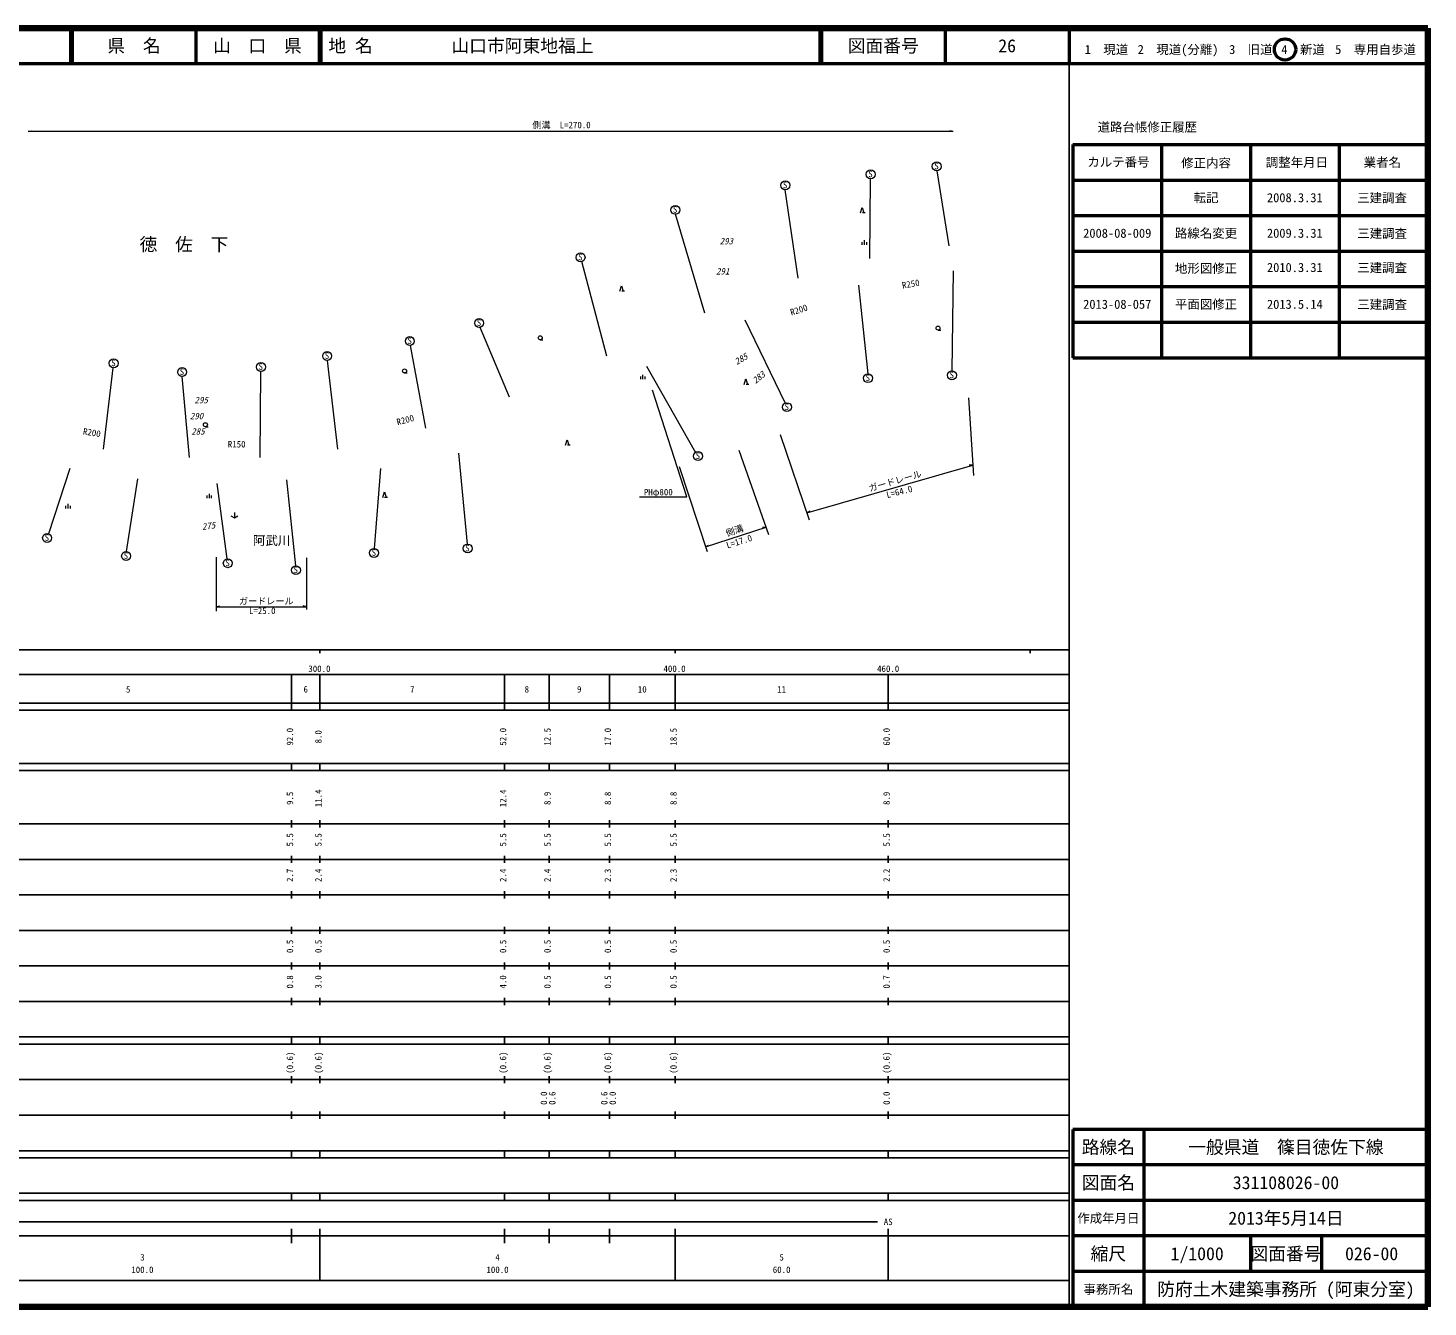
# Model space of a CAD drawing. Units: millimetres on the paper, with parts at other scales. Extents: x 40 to 680, y 20 to 380.
# Drawn here: x 285.8 to 680, y 20 to 380 of the extents above; entities that cross this region are included whole.
import ezdxf
from ezdxf.enums import TextEntityAlignment as Align

# ---------------------------------------------------------------- set-up
doc = ezdxf.new("R2010")
doc.units = ezdxf.units.MM
for name, color, linetype, lineweight in [('M-BGD', 7, 'Continuous', 13), ('M-STR-HTXT', 7, 'Continuous', 13), ('M-TTL', 2, 'Continuous', 140), ('M-TTL-BAND', 7, 'Continuous', 25), ('M-TTL-FRAM', 2, 'Continuous', 50), ('M-TTL-LINE', 7, 'Continuous', 50)]:
    doc.layers.add(name, color=color, linetype=linetype, lineweight=lineweight)
doc.layers.add('M-BMK-HTXT', color=7, linetype='Continuous')
doc.layers.add('M-TTL-TXT', color=7, linetype='Continuous')
doc.styles.add('ＭＳ ゴシック', font='')
doc.styles.get('ＭＳ ゴシック').set_extended_font_data('MS Gothic')

msp = doc.modelspace()

# ---------------------------------------------------------------- linework, layer by layer
at = {"layer": 'M-BGD'}
for p, q in [((545.143, 318.651), (541.762, 339.804)), ((522.833, 315.099), (523.023, 337.559)), ((502.614, 309.559), (498.985, 334.474)), ((476.399, 299.766), (468.07, 327.564)), ((520.186, 327.965), (520.647, 329.501)), ((520.647, 329.501), (521.108, 327.965)), ((521.492, 327.965), (520.724, 327.965)), ((520.698, 318.989), (520.698, 319.739)), ((521.323, 318.989), (521.323, 320.239)), ((521.948, 318.989), (521.948, 319.739)), ((448.735, 287.591), (441.716, 314.241)), ((546.3, 311.685), (545.948, 283.489)), ((519.629, 307.645), (522.31, 282.681)), ((452.464, 305.938), (452.925, 307.474)), ((452.925, 307.474), (453.386, 305.938)), ((453.77, 305.938), (453.002, 305.938)), ((421.39, 276.051), (413.112, 295.744)), ((487.643, 297.896), (499.009, 274.442)), ((430.021, 292.234), (430.771, 292.234)), ((542.038, 294.959), (542.788, 294.959)), ((397.844, 267.331), (393.522, 290.65)), ((307.075, 261.443), (309.749, 284.391)), ((373.011, 261.446), (370.157, 286.444)), ((459.931, 284.833), (473.757, 260.546)), ((331.251, 259.076), (329.212, 281.9)), ((351.198, 259.142), (351.337, 283.345)), ((391.818, 282.897), (392.568, 282.897)), ((458.308, 281.164), (458.308, 281.914)), ((458.933, 281.164), (458.933, 282.414)), ((459.558, 281.164), (459.558, 281.914)), ((487.488, 279.67), (487.949, 281.206)), ((487.949, 281.206), (488.41, 279.67)), ((488.794, 279.67), (488.026, 279.67)), ((335.725, 267.786), (336.475, 267.786)), ((407.011, 260.352), (409.429, 234.749)), ((437.141, 262.568), (437.602, 264.104)), ((437.602, 264.104), (438.063, 262.568)), ((438.447, 262.568), (437.679, 262.568)), ((297.573, 255.988), (291.556, 237.647)), ((316.633, 253.106), (313.426, 232.628)), ((358.615, 252.86), (361.075, 228.631)), ((385.007, 255.984), (383.29, 233.503)), ((336.226, 247.645), (336.226, 248.395)), ((336.851, 247.645), (336.851, 248.895)), ((337.476, 247.645), (337.476, 248.395)), ((338.954, 251.769), (341.81, 230.578)), ((385.677, 247.884), (386.138, 249.42)), ((386.138, 249.42), (386.599, 247.884)), ((296.482, 244.772), (296.482, 245.522)), ((297.107, 244.772), (297.107, 246.022)), ((297.732, 244.772), (297.732, 245.522)), ((386.983, 247.884), (386.215, 247.884)), ((342.893, 242.654), (343.893, 242.154)), ((343.893, 243.654), (343.893, 242.154)), ((343.893, 242.154), (344.893, 242.654))]:
    msp.add_line(p, q, dxfattribs=at)
for centre, radius in [((523.068, 338.808), 1.25), ((541.674, 341.051), 1.25), ((499.03, 335.723), 1.25), ((468.05, 328.814), 1.25), ((441.38, 315.444), 1.25), ((412.831, 296.962), 1.25), ((542.038, 295.521), 0.562), ((393.311, 291.882), 1.25), ((430.02, 292.797), 0.562), ((370.014, 287.686), 1.25), ((309.905, 285.631), 1.25), ((329.186, 283.15), 1.25), ((351.387, 284.594), 1.25), ((391.818, 283.459), 0.562), ((522.31, 281.431), 1.25), ((545.948, 282.239), 1.25), ((499.488, 273.287), 1.25), ((335.725, 268.349), 0.562), ((474.461, 259.513), 1.25), ((291.163, 236.46), 1.25), ((313.411, 231.383), 1.25), ((383.229, 232.254), 1.25), ((409.574, 233.508), 1.25), ((342.037, 229.349), 1.25), ((361.228, 227.391), 1.25)]:
    msp.add_circle(centre, radius, dxfattribs=at)
at = {"layer": 'M-STR-HTXT'}
for p, q in [((285.81, 350.852), (286.81, 351.102)), ((546.335, 350.852), (285.81, 350.852)), ((546.335, 350.852), (545.335, 351.102)), ((550.59, 275.93), (552.031, 254.043)), ((497.616, 265.59), (505.795, 241.551)), ((485.916, 261.197), (494.332, 237.419)), ((469.152, 256.548), (477.004, 232.621)), ((505.115, 243.55), (551.839, 256.959)), ((551.839, 256.959), (550.809, 256.924)), ((505.115, 243.55), (506.007, 244.066)), ((476.575, 233.927), (493.594, 239.504)), ((493.594, 239.504), (492.566, 239.43)), ((476.575, 233.927), (477.447, 234.476)), ((338.814, 231.045), (338.814, 215.849)), ((364.301, 216.296), (364.301, 230.899)), ((338.814, 217.115), (339.814, 217.365)), ((338.814, 217.115), (364.251, 217.115)), ((364.251, 217.115), (363.251, 217.365))]:
    msp.add_line(p, q, dxfattribs=at)
msp.add_lwpolyline([(458.012, 248.017), (471.263, 248.028), (461.663, 278.087)], dxfattribs=at)
at = {"layer": 'M-TTL'}
for p, q in [((680, 380), (40, 380)), ((680, 20), (680, 380)), ((40, 20), (680, 20))]:
    msp.add_line(p, q, dxfattribs=at)
at = {"layer": 'M-TTL-BAND'}
for p, q in [((579, 20), (579, 370)), ((40, 205), (579, 205)), ((368, 205), (368, 204)), ((468, 205), (468, 204)), ((568, 205), (568, 204)), ((68, 198), (579, 198)), ((360, 188), (360, 198)), ((368, 188), (368, 198)), ((420, 188), (420, 198)), ((432.5, 188), (432.5, 198)), ((449.5, 188), (449.5, 198)), ((468, 188), (468, 198)), ((528, 188), (528, 198)), ((40, 190), (579, 190)), ((40, 188), (579, 188)), ((40, 173), (579, 173)), ((40, 171), (579, 171)), ((360, 171), (360, 173)), ((368, 171), (368, 173)), ((420, 171), (420, 173)), ((432.5, 171), (432.5, 173)), ((449.5, 171), (449.5, 173)), ((468, 171), (468, 173)), ((528, 171), (528, 173)), ((40, 156), (579, 156)), ((360, 155), (360, 157)), ((368, 155), (368, 157)), ((420, 155), (420, 157)), ((432.5, 155), (432.5, 157)), ((449.5, 155), (449.5, 157)), ((468, 155), (468, 157)), ((528, 155), (528, 157)), ((46, 146), (579, 146)), ((360, 145), (360, 147)), ((368, 145), (368, 147)), ((420, 145), (420, 147)), ((432.5, 145), (432.5, 147)), ((449.5, 145), (449.5, 147)), ((468, 145), (468, 147)), ((528, 145), (528, 147)), ((52, 136), (579, 136)), ((360, 135), (360, 137)), ((368, 135), (368, 137)), ((420, 135), (420, 137)), ((432.5, 135), (432.5, 137)), ((449.5, 135), (449.5, 137)), ((468, 135), (468, 137)), ((528, 135), (528, 137)), ((360, 125), (360, 127)), ((368, 125), (368, 127)), ((420, 125), (420, 127)), ((432.5, 125), (432.5, 127)), ((449.5, 125), (449.5, 127)), ((468, 125), (468, 127)), ((528, 125), (528, 127)), ((46, 126), (579, 126)), ((52, 116), (579, 116)), ((360, 115), (360, 117)), ((368, 115), (368, 117)), ((420, 115), (420, 117)), ((432.5, 115), (432.5, 117)), ((449.5, 115), (449.5, 117)), ((468, 115), (468, 117)), ((528, 115), (528, 117)), ((360, 105), (360, 107)), ((368, 105), (368, 107)), ((420, 105), (420, 107)), ((432.5, 105), (432.5, 107)), ((449.5, 105), (449.5, 107)), ((468, 105), (468, 107)), ((528, 105), (528, 107)), ((46, 106), (579, 106)), ((40, 96), (579, 96)), ((360, 94), (360, 96)), ((368, 94), (368, 96)), ((420, 94), (420, 96)), ((432.5, 94), (432.5, 96)), ((449.5, 94), (449.5, 96)), ((468, 94), (468, 96)), ((528, 94), (528, 96)), ((40, 94), (579, 94)), ((49, 84), (579, 84)), ((360, 83), (360, 85)), ((368, 83), (368, 85)), ((420, 83), (420, 85)), ((432.5, 83), (432.5, 85)), ((449.5, 83), (449.5, 85)), ((468, 83), (468, 85)), ((528, 83), (528, 85)), ((360, 73), (360, 75)), ((368, 73), (368, 75)), ((420, 73), (420, 75)), ((432.5, 73), (432.5, 75)), ((449.5, 73), (449.5, 75)), ((468, 73), (468, 75)), ((528, 73), (528, 75)), ((40, 74), (579, 74)), ((40, 64), (579, 64)), ((360, 62), (360, 64)), ((368, 62), (368, 64)), ((420, 62), (420, 64)), ((432.5, 62), (432.5, 64)), ((449.5, 62), (449.5, 64)), ((468, 62), (468, 64)), ((528, 62), (528, 64)), ((40, 62), (579, 62)), ((40, 52), (579, 52)), ((360, 50), (360, 52)), ((368, 50), (368, 52)), ((420, 50), (420, 52)), ((432.5, 50), (432.5, 52)), ((449.5, 50), (449.5, 52)), ((468, 50), (468, 52)), ((528, 50), (528, 52)), ((40, 50), (579, 50)), ((71, 44), (525, 44)), ((40, 40), (579, 40)), ((360, 38), (360, 42)), ((368, 27.5), (368, 42)), ((420, 38), (420, 42)), ((432.5, 38), (432.5, 42)), ((449.5, 38), (449.5, 42)), ((468, 27.5), (468, 42)), ((528, 27.5), (528, 42)), ((68, 27.5), (579, 27.5))]:
    msp.add_line(p, q, dxfattribs=at)
at = {"layer": 'M-TTL-FRAM'}
for p, q in [((580, 347.197), (580, 287.197)), ((580, 347.197), (680, 347.197)), ((580, 287.197), (680, 287.197)), ((680, 70), (580, 70)), ((580, 70), (580, 20))]:
    msp.add_line(p, q, dxfattribs=at)
at = {"layer": 'M-TTL-LINE'}
for p, q in [((297.75, 380), (297.75, 370)), ((298.25, 380), (298.25, 370)), ((333, 380), (333, 370)), ((367.75, 380), (367.75, 370)), ((368.25, 380), (368.25, 370)), ((508.747, 380), (508.747, 370)), ((509.247, 380), (509.247, 370)), ((543.997, 380), (543.997, 370)), ((579, 380), (579, 370)), ((40, 370), (680, 370)), ((605, 347.197), (605, 287.197)), ((630, 347.197), (630, 287.197)), ((655, 347.197), (655, 287.197)), ((580, 337.197), (680, 337.197)), ((580, 327.197), (680, 327.197)), ((580, 317.197), (680, 317.197)), ((580, 307.197), (680, 307.197)), ((580, 297.197), (680, 297.197)), ((600, 70), (600, 20)), ((680, 60), (580, 60)), ((680, 50), (580, 50)), ((680, 40), (580, 40)), ((630, 40), (630, 30)), ((650, 40), (650, 30)), ((680, 30), (580, 30))]:
    msp.add_line(p, q, dxfattribs=at)
msp.add_circle((639.742, 373.958), 3, dxfattribs=at)

# ---------------------------------------------------------------- texts
at = {"layer": 'M-BGD', "style": 'ＭＳ ゴシック'}
for p in [(522.39, 337.435), (540.995, 339.677), (498.351, 334.35), (467.371, 327.44), (440.701, 314.071), (412.152, 295.588), (392.632, 290.508), (369.336, 286.312), (309.226, 284.258), (328.508, 281.776), (350.709, 283.221), (521.631, 280.058), (545.269, 280.866), (498.809, 271.914), (473.782, 258.139), (290.484, 235.086), (382.551, 230.881), (408.896, 232.134), (312.732, 230.009), (341.359, 227.975), (360.549, 226.017)]:
    msp.add_text('S', height=1.833, dxfattribs=at).set_placement(p, align=Align.BOTTOM_LEFT)
at = {"layer": 'M-BGD', "style": 'ＭＳ ゴシック', "oblique": 15}
for s, p in [('293', (482.416, 320.007)), ('291', (481.385, 311.535)), ('295', (334.55, 275.278)), ('290', (333.232, 270.778)), ('285', (333.638, 266.461))]:
    msp.add_text(s, height=1.833, dxfattribs=at).set_placement(p, align=Align.MIDDLE_CENTER)
at = {"layer": 'M-BGD', "style": 'ＭＳ ゴシック'}
for s, rotation, p in [('R250', 9.818, (534.353, 307.96)), ('R200', 17.68, (502.846, 300.666)), ('R200', 15.073, (392.028, 269.689)), ('R200', 350.9, (303.784, 266.132))]:
    msp.add_text(s, height=1.833, rotation=rotation, dxfattribs=at).set_placement(p, align=Align.MIDDLE_CENTER)
at = {"layer": 'M-BGD', "style": 'ＭＳ ゴシック', "oblique": 15}
for s, rotation, p in [('285', 30.182, (486.55, 286.835)), ('283', 39.456, (491.527, 281.66)), ('275', 7.532, (336.627, 239.858))]:
    msp.add_text(s, height=1.833, rotation=rotation, dxfattribs=at).set_placement(p, align=Align.MIDDLE_CENTER)
at = {"layer": 'M-BGD', "style": 'ＭＳ ゴシック'}
for s, height, p in [('R150', 1.833, (344.554, 262.848)), ('阿武川', 2.566, (354.388, 235.757))]:
    msp.add_text(s, height=height, dxfattribs=at).set_placement(p, align=Align.MIDDLE_CENTER)
at = {"layer": 'M-BMK-HTXT', "style": 'ＭＳ ゴシック'}
msp.add_text('徳\u3000佐\u3000下', height=3.666, dxfattribs=at).set_placement((329.705, 319.123), align=Align.MIDDLE_CENTER)
at = {"layer": 'M-STR-HTXT', "style": 'ＭＳ ゴシック'}
for s, p in [('側溝\u3000L=270.0', (427.796, 351.237)), ('ガードレール', (345.18, 217.22)), ('L=25.0', (348.007, 214.503))]:
    msp.add_text(s, height=1.833, dxfattribs=at).set_placement(p, align=Align.BOTTOM_LEFT)
for s, rotation, p in [('ガードレール', 16.014, (522.948, 248.954)), ('L=64.0', 14.311, (527.871, 247.131)), ('側溝', 18.142, (482.755, 236.34)), ('L=17.0', 17.355, (482.893, 232.95))]:
    msp.add_text(s, height=1.833, rotation=rotation, dxfattribs=at).set_placement(p, align=Align.BOTTOM_LEFT)
msp.add_text('PHφ800', height=1.833, dxfattribs=at).set_placement((463.268, 249.37), align=Align.MIDDLE_CENTER)
at = {"layer": 'M-TTL-BAND', "style": 'ＭＳ ゴシック'}
for s, p in [('300.0', (367.844, 198.195)), ('400.0', (467.844, 198.195)), ('460.0', (528, 198.195)), ('5', (314, 192.405)), ('6', (364, 192.405)), ('7', (394, 192.405)), ('8', (426.25, 192.405)), ('9', (441, 192.405)), ('10', (458.75, 192.405)), ('11', (498, 192.405)), ('AS', (528, 42.5)), ('3', (318, 32.523)), ('4', (418, 32.523)), ('5', (498, 32.523)), ('100.0', (318, 29.033)), ('100.0', (418, 29.033)), ('60.0', (498, 29.033))]:
    msp.add_text(s, height=1.833, dxfattribs=at).set_placement(p, align=Align.BOTTOM_CENTER)
for s, p in [('92.0', (361, 180.5)), ('8.0', (369, 180.5)), ('52.0', (421, 180.5)), ('12.5', (433.5, 180.5)), ('17.0', (450.5, 180.5)), ('18.5', (469, 180.5)), ('60.0', (529, 180.5)), ('11.4', (369, 163.174)), ('12.4', (421, 163.174)), ('9.5', (361, 163.174)), ('8.9', (433.5, 163.174)), ('8.8', (450.5, 163.174)), ('8.8', (469, 163.174)), ('8.9', (529, 163.174)), ('5.5', (361, 151.5)), ('5.5', (369, 151.5)), ('5.5', (421, 151.5)), ('5.5', (433.5, 151.5)), ('5.5', (450.5, 151.5)), ('5.5', (469, 151.5)), ('5.5', (529, 151.5)), ('2.7', (361, 141.5)), ('2.4', (369, 141.5)), ('2.4', (421, 141.5)), ('2.4', (433.5, 141.5)), ('2.3', (450.5, 141.5)), ('2.3', (469, 141.5)), ('2.2', (529, 141.5)), ('0.5', (361, 121.5)), ('0.5', (369, 121.5)), ('0.5', (421, 121.5)), ('0.5', (433.5, 121.5)), ('0.5', (450.5, 121.5)), ('0.5', (469, 121.5)), ('0.5', (529, 121.5)), ('0.8', (361, 111.5)), ('3.0', (369, 111.5)), ('4.0', (421, 111.5)), ('0.5', (433.5, 111.5)), ('0.5', (450.5, 111.5)), ('0.5', (469, 111.5)), ('0.7', (529, 111.5)), ('(0.6)', (361, 88.764)), ('(0.6)', (369, 88.764)), ('(0.6)', (421, 88.764)), ('(0.6)', (433.5, 88.764)), ('(0.6)', (450.5, 88.764)), ('(0.6)', (469, 88.764)), ('(0.6)', (529, 88.764)), ('0.0', (432.5, 78.764)), ('0.6', (434.87, 78.764)), ('0.6', (449.5, 78.764)), ('0.0', (451.87, 78.764)), ('0.0', (529, 78.764))]:
    msp.add_text(s, height=1.833, rotation=90, dxfattribs=at).set_placement(p, align=Align.BOTTOM_CENTER)
at = {"layer": 'M-TTL-TXT', "style": 'ＭＳ ゴシック'}
for s, height, p in [('県\u3000名', 3.666, (315.625, 375)), ('山\u3000口\u3000県', 3.666, (350.375, 375)), ('図面番号', 3.666, (526.622, 375)), ('26', 3.666, (561.497, 375)), ('1\u3000現道', 2.566, (589.448, 373.958)), ('2\u3000現道(分離)', 2.566, (609.619, 373.958)), ('3\u3000旧道', 2.566, (630.121, 373.958)), ('4\u3000新道', 2.566, (644.824, 373.958)), ('5\u3000専用自歩道', 2.566, (665.228, 373.958)), ('道路台帳修正履歴', 2.566, (600.968, 352.113)), ('カルテ番号', 2.566, (592.839, 342.277)), ('修正内容', 2.566, (617.509, 342.023)), ('調整年月日', 2.566, (643.089, 342.197)), ('業者名', 2.566, (667.134, 342.197)), ('転記', 2.566, (617.5, 332.245)), ('2008.3.31', 2.566, (642.5, 332.245)), ('三建調査', 2.566, (667.077, 332.189)), ('2008-08-009', 2.566, (592.5, 322.245)), ('路線名変更', 2.566, (617.5, 322.245)), ('2009.3.31', 2.566, (642.5, 322.245)), ('三建調査', 2.566, (667.077, 322.189)), ('地形図修正', 2.566, (617.5, 312.367)), ('2010.3.31', 2.566, (642.5, 312.6)), ('三建調査', 2.566, (667.077, 312.543)), ('平面図修正', 2.566, (617.5, 302.245)), ('三建調査', 2.566, (667.077, 302.189)), ('2013-08-057', 2.566, (592.5, 302.245)), ('2013.5.14', 2.566, (642.5, 302.245)), ('路線名', 3.666, (590, 65)), ('路線名', 3.666, (590, 65)), ('一般県道\u3000篠目徳佐下線', 3.666, (640, 65)), ('図面名', 3.666, (590, 55)), ('図面名', 3.666, (590, 55)), ('331108026-00', 3.666, (640, 55)), ('2013年5月14日', 3.666, (640, 45)), ('作成年月日', 2.566, (590, 45)), ('作成年月日', 2.566, (590, 45)), ('縮尺', 3.666, (590, 35)), ('縮尺', 3.666, (590, 35)), ('1/1000', 3.666, (615, 35)), ('図面番号', 3.666, (640, 35)), ('図面番号', 3.666, (640, 35)), ('026-00', 3.666, (664.125, 35)), ('事務所名', 2.566, (590, 25)), ('事務所名', 2.566, (590, 25)), ('防府土木建築事務所 (阿東分室)', 3.666, (640, 25))]:
    msp.add_text(s, height=height, dxfattribs=at).set_placement(p, align=Align.MIDDLE_CENTER)
for s, p in [('地 名', (370.38, 375)), ('山口市阿東地福上', (405.024, 375))]:
    msp.add_text(s, height=3.666, dxfattribs=at).set_placement(p, align=Align.MIDDLE_LEFT)

doc.saveas('drawing.dxf')
